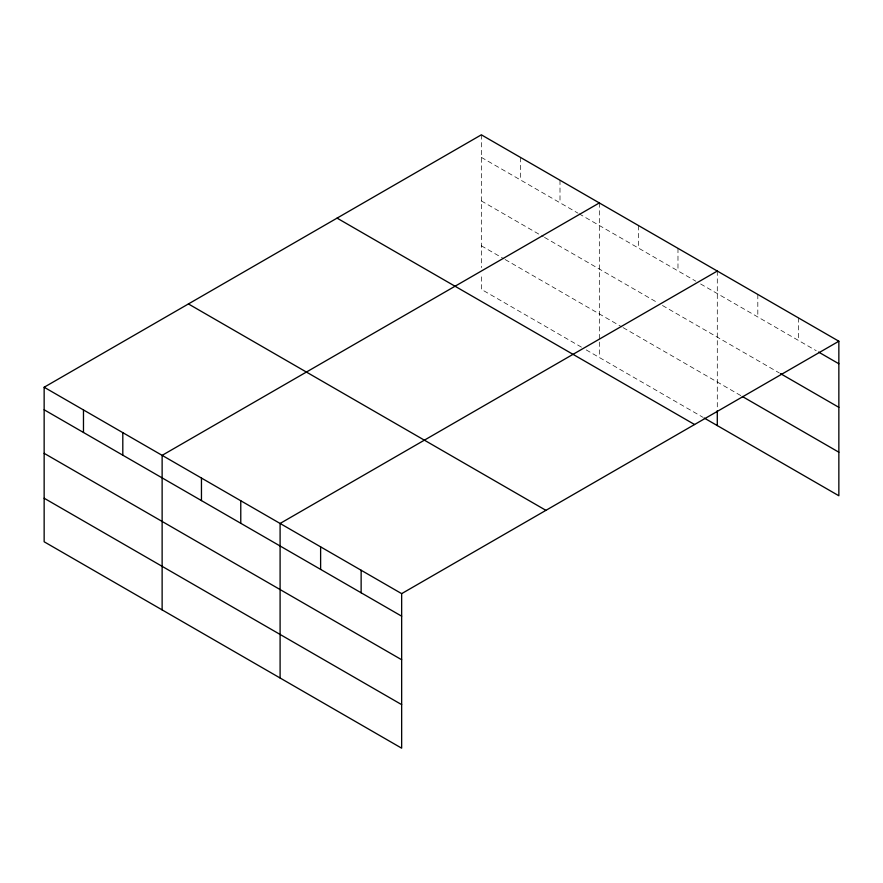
<?xml version="1.0" encoding="UTF-8"?>
<svg xmlns="http://www.w3.org/2000/svg" width="883" height="883" viewBox="0 0 883 883"><rect width="100%" height="100%" fill="white"/><g stroke="black" fill="none" stroke-linecap="round" stroke-linejoin="round"><path stroke-width="0.66" stroke-dasharray="4.42 3.31" d="M481.345 157.362L577.868 213.09M579.06 213.785L695.848 281.202M700.616 283.962L816.212 350.694M481.345 200.927L543.31 236.699M544.502 237.384L657.714 302.748M662.482 305.496L779.27 372.924M481.345 245.805L503.994 258.874M505.186 259.558L621.963 326.986M623.155 327.67L741.135 395.783M581.444 347.151L481.345 289.359L481.345 274.392M586.213 349.911L703 417.328M798.331 317.836L798.331 340.374M757.813 294.436L757.813 316.986M717.294 271.048L717.294 409.248M677.978 248.344L677.978 270.882M638.652 225.64L638.652 248.178M599.325 202.935L599.325 357.472M559.999 180.231L559.999 202.77M520.672 157.527L520.672 180.066M481.345 134.823L481.345 267.582"/><path stroke-width="1.32" d="M838.85 341.224L481.345 134.823L44.15 387.24L44.15 541.776L401.655 748.177L401.655 593.641L838.85 341.224L838.85 495.76L704.192 418.023M599.325 202.935L162.13 455.352L162.13 609.888M717.294 271.048L280.099 523.464L280.099 678.001M818.596 352.074L838.85 363.763M780.462 373.608L838.85 407.328M742.327 396.478L838.85 452.206M337.074 218.123L694.579 424.524M188.421 303.94L545.926 510.341M44.15 387.24L401.655 593.641M44.15 409.778L401.655 616.179M44.15 453.332L401.655 659.744M44.15 498.222L401.655 704.623M717.294 410.617L717.294 425.584M361.136 570.241L361.136 592.791M320.617 546.853L320.617 569.392M240.772 500.76L240.772 523.299M201.456 478.056L201.456 500.595M122.803 432.648L122.803 455.186M83.477 409.944L83.477 432.482"/></g></svg>
